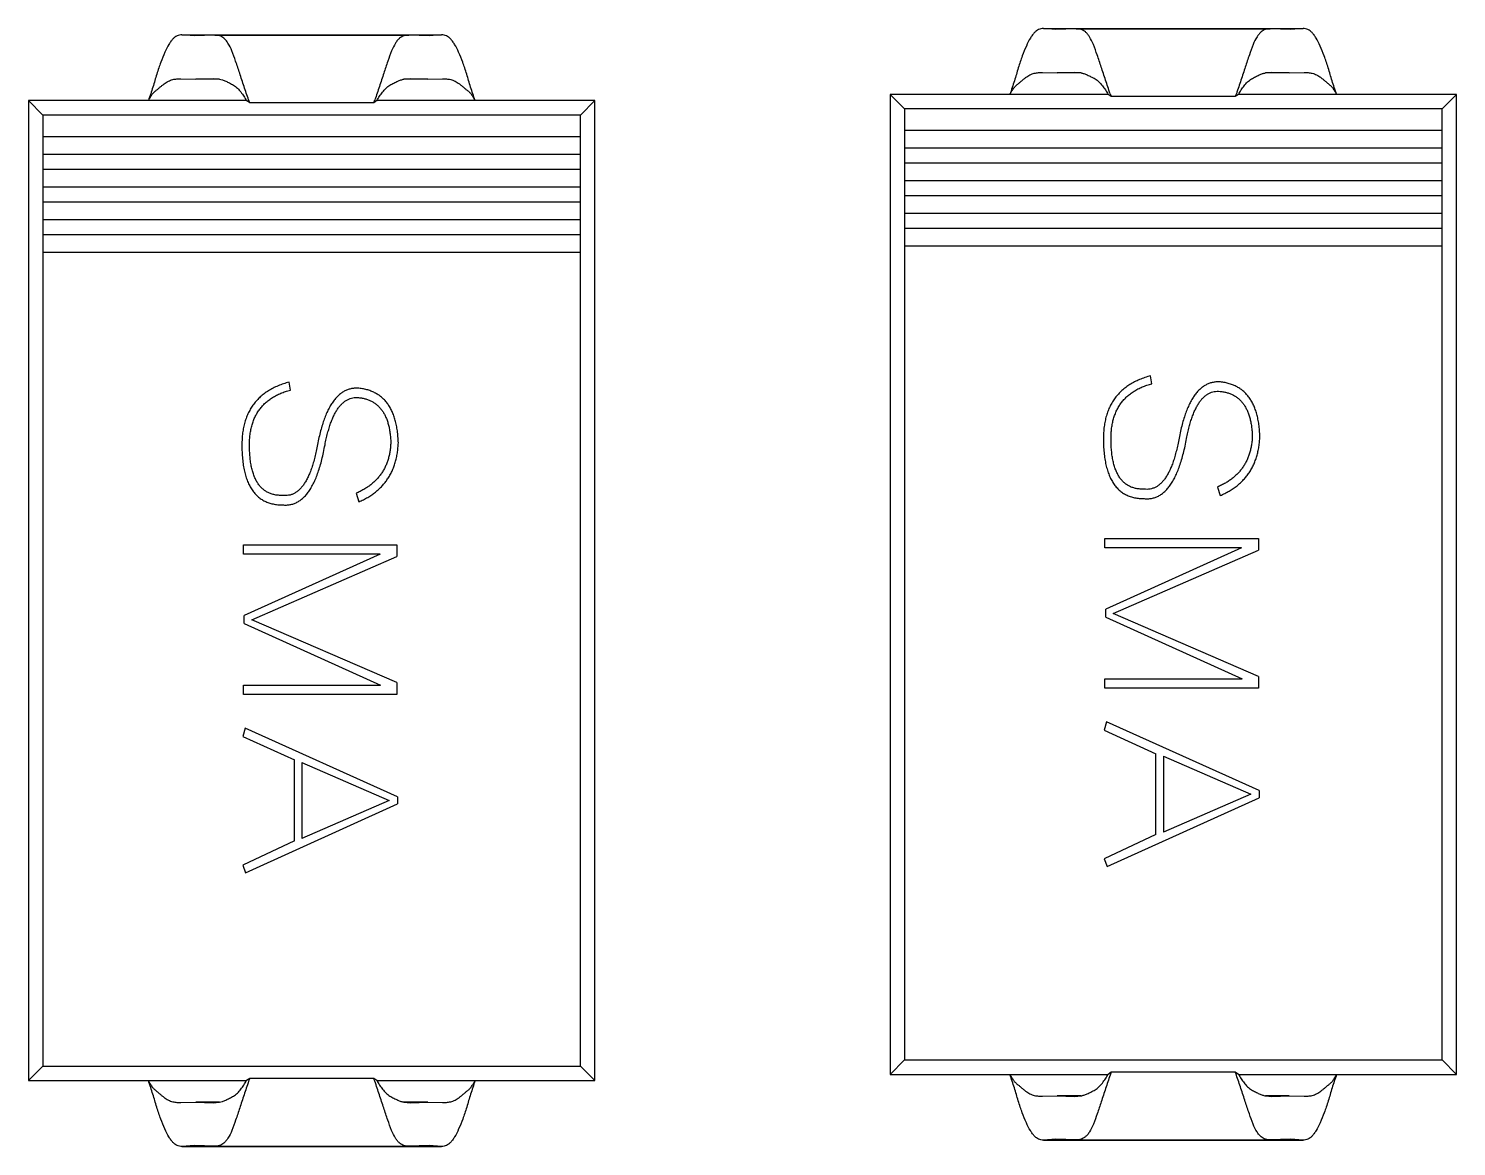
# Model space of a CAD drawing. Header units: inches. Extents: x -36 to 490, y -51 to 98.
# Drawn here: x 347.21 to 353.76, y 5.51 to 10.64 of the extents above; entities that cross this region are included whole.
import ezdxf

# ---------------------------------------------------------------- set-up
doc = ezdxf.new("R2010")
doc.units = ezdxf.units.IN
doc.header["$LTSCALE"] = 1.21
doc.header["$MEASUREMENT"] = 0
doc.layers.get('0').update_dxf_attribs({"linetype": 'CONTINUOUS'})

msp = doc.modelspace()

# ---------------------------------------------------------------- linework, layer by layer
at = {"color": 7, "linetype": 'Continuous'}
for p, q in [((351.8656, 10.6429), (353.0571, 10.6429)), ((351.9227, 10.6378), (351.8656, 10.6429)), ((352.016, 10.6417), (351.9227, 10.6378)), ((352.016, 10.6417), (352.9067, 10.6417)), ((353, 10.6378), (352.9067, 10.6417)), ((353.0571, 10.6429), (353, 10.6378)), ((347.9677, 10.609), (347.9106, 10.6141)), ((347.9106, 10.614), (349.1021, 10.614)), ((348.061, 10.6129), (347.9677, 10.609)), ((348.061, 10.6129), (348.9517, 10.6129)), ((349.045, 10.609), (348.9517, 10.6129)), ((349.1021, 10.6141), (349.045, 10.609)), ((351.8608, 10.4411), (351.9285, 10.4392)), ((351.9285, 10.4392), (352.0086, 10.442)), ((352.0382, 10.4392), (351.9285, 10.4392)), ((352.0086, 10.442), (352.038, 10.4395)), ((352.9942, 10.4392), (352.8844, 10.4392)), ((352.8845, 10.4394), (352.9142, 10.442)), ((352.9142, 10.442), (352.9942, 10.4392)), ((352.9942, 10.4392), (353.0619, 10.4411)), ((347.9058, 10.4123), (347.9735, 10.4104)), ((347.9735, 10.4104), (348.0535, 10.4132)), ((348.0831, 10.4104), (347.9735, 10.4104)), ((348.0535, 10.4132), (348.083, 10.4106)), ((349.0392, 10.4104), (348.9293, 10.4104)), ((348.9295, 10.4106), (348.9591, 10.4132)), ((348.9591, 10.4132), (349.0392, 10.4104)), ((349.0392, 10.4104), (349.1069, 10.4123)), ((347.2063, 10.3118), (347.2063, 5.8118)), ((347.2724, 10.2458), (347.2063, 10.3118)), ((348.2075, 10.3118), (347.2063, 10.3118)), ((348.2215, 10.3015), (348.2075, 10.3118)), ((348.7912, 10.3015), (348.2215, 10.3015)), ((348.8052, 10.3118), (348.7912, 10.3015)), ((349.8063, 10.3118), (348.8052, 10.3118)), ((349.7403, 10.2458), (349.8063, 10.3118)), ((349.8063, 5.8118), (349.8063, 10.3118)), ((351.1614, 10.3407), (351.1614, 5.8407)), ((351.2274, 10.2746), (351.1614, 10.3407)), ((352.1625, 10.3407), (351.1614, 10.3407)), ((352.1765, 10.3303), (352.1625, 10.3407)), ((352.7462, 10.3303), (352.1765, 10.3303)), ((352.7602, 10.3407), (352.7462, 10.3303)), ((353.7614, 10.3407), (352.7602, 10.3407)), ((353.6953, 10.2746), (353.7614, 10.3407)), ((353.7614, 5.8407), (353.7614, 10.3407)), ((347.2724, 10.2458), (347.2724, 5.8779)), ((349.7403, 10.2458), (347.2724, 10.2458)), ((349.7403, 5.8779), (349.7403, 10.2458)), ((351.2274, 10.2746), (351.2274, 5.9067)), ((353.6953, 10.2746), (351.2274, 10.2746)), ((353.6953, 5.9067), (353.6953, 10.2746)), ((353.6953, 10.1746), (351.2274, 10.1746)), ((349.7403, 10.1458), (347.2724, 10.1458)), ((347.2724, 10.0658), (349.7403, 10.0658)), ((351.2274, 10.0946), (353.6953, 10.0946)), ((349.7403, 9.9958), (347.2724, 9.9958)), ((353.6953, 10.0246), (351.2274, 10.0246)), ((347.2724, 9.9158), (349.7403, 9.9158)), ((351.2274, 9.9446), (353.6953, 9.9446)), ((349.7403, 9.8458), (347.2724, 9.8458)), ((353.6953, 9.8746), (351.2274, 9.8746)), ((351.2274, 9.7946), (353.6953, 9.7946)), ((347.2724, 9.7658), (349.7403, 9.7658)), ((353.6953, 9.7246), (351.2274, 9.7246)), ((349.7403, 9.6958), (347.2724, 9.6958)), ((351.2274, 9.6446), (353.6953, 9.6446)), ((347.2724, 9.6158), (349.7403, 9.6158)), ((352.3632, 9.012), (352.3574, 9.0483)), ((348.4082, 8.9831), (348.4023, 9.0195)), ((352.6649, 8.5377), (352.6773, 8.4985)), ((348.7098, 8.5088), (348.7223, 8.4697)), ((348.1928, 8.2294), (348.1928, 8.2727)), ((348.1928, 8.2727), (348.8969, 8.2727)), ((348.8969, 8.2727), (348.8969, 8.2191)), ((352.1478, 8.2583), (352.1478, 8.3016)), ((352.1478, 8.3016), (352.852, 8.3016)), ((352.852, 8.3016), (352.852, 8.248)), ((348.8199, 8.2294), (348.1928, 8.2294)), ((348.8199, 8.2294), (348.1964, 7.9476)), ((348.2312, 7.9275), (348.8969, 8.2191)), ((352.7749, 8.2583), (352.1478, 8.2583)), ((352.7749, 8.2583), (352.1514, 7.9764)), ((352.1862, 7.9564), (352.852, 8.248)), ((348.1964, 7.9109), (348.1964, 7.9476)), ((352.1514, 7.9398), (352.1514, 7.9764)), ((352.1514, 7.9398), (352.777, 7.657)), ((352.852, 7.6682), (352.1862, 7.9564)), ((348.1964, 7.9109), (348.822, 7.6282)), ((348.8969, 7.6394), (348.2312, 7.9275)), ((348.1928, 7.5849), (348.1928, 7.6282)), ((348.1928, 7.6282), (348.822, 7.6282)), ((348.8969, 7.6394), (348.8969, 7.5849)), ((352.1478, 7.6137), (352.1478, 7.657)), ((352.1478, 7.657), (352.777, 7.657)), ((352.852, 7.6137), (352.1478, 7.6137)), ((352.852, 7.6682), (352.852, 7.6137)), ((348.8969, 7.5849), (348.1928, 7.5849)), ((348.2003, 7.4298), (348.1893, 7.3927)), ((348.9006, 7.1153), (348.2003, 7.4298)), ((352.1553, 7.4587), (352.1443, 7.4215)), ((352.1443, 7.4215), (352.3816, 7.313)), ((352.8556, 7.1441), (352.1553, 7.4587)), ((348.1893, 7.3927), (348.4265, 7.2842)), ((348.4265, 6.9135), (348.4265, 7.2842)), ((352.3816, 6.9423), (352.3816, 7.313)), ((352.4164, 7.3021), (352.4164, 6.9523)), ((352.4164, 7.3021), (352.8172, 7.1277)), ((348.4614, 7.2732), (348.4614, 6.9235)), ((348.4614, 7.2732), (348.8622, 7.0988)), ((348.2026, 6.7667), (348.9006, 7.0822)), ((348.8622, 7.0988), (348.4614, 6.9235)), ((348.9006, 7.1153), (348.9006, 7.0822)), ((352.1576, 6.7956), (352.8556, 7.1111)), ((352.8172, 7.1277), (352.4164, 6.9523)), ((352.8556, 7.1441), (352.8556, 7.1111)), ((348.4265, 6.9135), (348.1893, 6.8015)), ((352.3816, 6.9423), (352.1443, 6.8303)), ((352.1443, 6.8303), (352.1576, 6.7956)), ((348.1893, 6.8015), (348.2026, 6.7667)), ((351.2274, 5.9067), (351.1614, 5.8407)), ((351.2274, 5.9067), (353.6953, 5.9067)), ((353.6953, 5.9067), (353.7614, 5.8407)), ((347.2724, 5.8779), (347.2063, 5.8118)), ((347.2724, 5.8779), (349.7403, 5.8779)), ((349.7403, 5.8779), (349.8063, 5.8118)), ((351.1614, 5.8407), (352.1625, 5.8407)), ((352.1765, 5.851), (352.1625, 5.8407)), ((352.7462, 5.851), (352.1765, 5.851)), ((352.7602, 5.8407), (352.7462, 5.851)), ((352.7602, 5.8407), (353.7614, 5.8407)), ((347.2063, 5.8118), (348.2075, 5.8118)), ((348.2215, 5.8221), (348.2075, 5.8118)), ((348.7912, 5.8221), (348.2215, 5.8221)), ((348.8052, 5.8118), (348.7912, 5.8221)), ((348.8052, 5.8118), (349.8063, 5.8118)), ((347.9058, 5.7114), (347.9735, 5.7133)), ((348.0831, 5.7133), (347.9735, 5.7133)), ((347.9735, 5.7133), (348.0535, 5.7104)), ((348.0535, 5.7104), (348.083, 5.713)), ((349.0392, 5.7133), (348.9293, 5.7133)), ((348.9295, 5.7131), (348.9591, 5.7104)), ((348.9591, 5.7104), (349.0392, 5.7133)), ((349.0392, 5.7133), (349.1069, 5.7114)), ((351.8608, 5.7402), (351.9285, 5.7421)), ((352.0382, 5.7421), (351.9285, 5.7421)), ((351.9285, 5.7421), (352.0086, 5.7393)), ((352.0086, 5.7393), (352.038, 5.7419)), ((352.9942, 5.7421), (352.8844, 5.7421)), ((352.8845, 5.7419), (352.9142, 5.7393)), ((352.9142, 5.7393), (352.9942, 5.7421)), ((352.9942, 5.7421), (353.0619, 5.7402)), ((347.9677, 5.5147), (347.9106, 5.5096)), ((347.9106, 5.5096), (349.1021, 5.5096)), ((348.061, 5.5108), (347.9677, 5.5147)), ((348.061, 5.5108), (348.9517, 5.5108)), ((349.045, 5.5147), (348.9517, 5.5108)), ((349.1021, 5.5096), (349.045, 5.5147)), ((351.9227, 5.5435), (351.8656, 5.5384)), ((351.8656, 5.5384), (353.0571, 5.5384)), ((352.016, 5.5396), (351.9227, 5.5435)), ((352.016, 5.5396), (352.9067, 5.5396)), ((353, 5.5435), (352.9067, 5.5396)), ((353.0571, 5.5384), (353, 5.5435))]:
    msp.add_line(p, q, dxfattribs=at)
for centre, radius, start, end in [((350.0939, 10.9802), 1.9916, 199.51535, 199.92571), ((346.9187, 10.9803), 1.9917, 340.07429, 340.48463), ((354.0489, 11.0091), 1.9916, 199.51535, 199.92571), ((350.8738, 11.0091), 1.9917, 340.07429, 340.48463), ((354.0489, 5.1723), 1.9916, 160.07429, 160.48465), ((350.8738, 5.1722), 1.9917, 19.51537, 19.92572), ((350.0939, 5.1434), 1.9916, 160.07429, 160.48465), ((346.9187, 5.1434), 1.9917, 19.51537, 19.92572)]:
    msp.add_arc(centre, radius, start, end, dxfattribs=at)
for points, knots in [([(351.8656, 10.6429), (351.8617, 10.6429), (351.8539, 10.6423), (351.8428, 10.6387), (351.8327, 10.6326), (351.8233, 10.6239), (351.8141, 10.6128), (351.801, 10.5926), (351.7852, 10.5604), (351.7705, 10.5238), (351.7586, 10.4903), (351.7466, 10.4522), (351.7324, 10.4016), (351.7185, 10.3612), (351.7114, 10.3407)], [0, 0, 0, 0, 0.033402, 0.065602, 0.09811, 0.133008, 0.173028, 0.220521, 0.33665, 0.476509, 0.554752, 0.638085, 0.815258, 1, 1, 1, 1]), ([(352.1717, 10.3438), (352.1644, 10.3644), (352.154, 10.3952), (352.1405, 10.4361), (352.1278, 10.4748), (352.1131, 10.5192), (352.0967, 10.566), (352.0819, 10.5984), (352.0684, 10.6174), (352.0561, 10.63), (352.0387, 10.6403), (352.0234, 10.6417), (352.016, 10.6417)], [0, 0, 0, 0, 0.185867, 0.277087, 0.366095, 0.531848, 0.674494, 0.788157, 0.833179, 0.871819, 0.937288, 1, 1, 1, 1]), ([(352.9067, 10.6417), (352.8994, 10.6417), (352.884, 10.6403), (352.8666, 10.63), (352.8544, 10.6174), (352.8408, 10.5984), (352.826, 10.566), (352.8096, 10.5192), (352.795, 10.4748), (352.7822, 10.4361), (352.7687, 10.3952), (352.7583, 10.3644), (352.751, 10.3438)], [0, 0, 0, 0, 0.062708, 0.128177, 0.166817, 0.21184, 0.325503, 0.46815, 0.633904, 0.722912, 0.814132, 1, 1, 1, 1]), ([(353.2114, 10.3407), (353.2042, 10.3612), (353.1903, 10.4016), (353.1762, 10.4522), (353.1641, 10.4903), (353.1522, 10.5238), (353.1375, 10.5604), (353.1217, 10.5926), (353.1086, 10.6128), (353.0994, 10.6239), (353.09, 10.6326), (353.0799, 10.6387), (353.0688, 10.6423), (353.061, 10.6429), (353.0571, 10.6429)], [0, 0, 0, 0, 0.184742, 0.361915, 0.445247, 0.52349, 0.663349, 0.779478, 0.826972, 0.866992, 0.901891, 0.934398, 0.966598, 1, 1, 1, 1]), ([(347.9106, 10.6141), (347.9067, 10.6141), (347.8989, 10.6134), (347.8878, 10.6098), (347.8777, 10.6037), (347.8683, 10.5951), (347.8591, 10.5839), (347.846, 10.5637), (347.8302, 10.5315), (347.8155, 10.4949), (347.8036, 10.4614), (347.7915, 10.4233), (347.7773, 10.3728), (347.7635, 10.3324), (347.7563, 10.3118)], [0, 0, 0, 0, 0.033402, 0.065602, 0.09811, 0.133008, 0.173028, 0.220521, 0.33665, 0.476509, 0.554752, 0.638085, 0.815258, 1, 1, 1, 1]), ([(348.2167, 10.3149), (348.2094, 10.3355), (348.1989, 10.3664), (348.1855, 10.4073), (348.1727, 10.4459), (348.1581, 10.4903), (348.1417, 10.5371), (348.1269, 10.5695), (348.1133, 10.5885), (348.1011, 10.6012), (348.0837, 10.6114), (348.0683, 10.6128), (348.061, 10.6129)], [0, 0, 0, 0, 0.185867, 0.277087, 0.366095, 0.531848, 0.674494, 0.788157, 0.833179, 0.871819, 0.937288, 1, 1, 1, 1]), ([(348.9517, 10.6129), (348.9443, 10.6128), (348.929, 10.6114), (348.9116, 10.6012), (348.8993, 10.5885), (348.8858, 10.5695), (348.871, 10.5371), (348.8546, 10.4903), (348.8399, 10.4459), (348.8272, 10.4073), (348.8137, 10.3664), (348.8033, 10.3355), (348.796, 10.3149)], [0, 0, 0, 0, 0.062708, 0.128177, 0.166817, 0.21184, 0.325503, 0.46815, 0.633904, 0.722912, 0.814132, 1, 1, 1, 1]), ([(349.2563, 10.3118), (349.2492, 10.3324), (349.2353, 10.3728), (349.2211, 10.4233), (349.2091, 10.4614), (349.1972, 10.4949), (349.1825, 10.5315), (349.1667, 10.5637), (349.1536, 10.5839), (349.1444, 10.5951), (349.135, 10.6037), (349.1249, 10.6098), (349.1138, 10.6134), (349.106, 10.6141), (349.1021, 10.6141)], [0, 0, 0, 0, 0.184742, 0.361915, 0.445247, 0.52349, 0.663349, 0.779478, 0.826972, 0.866992, 0.901891, 0.934398, 0.966598, 1, 1, 1, 1]), ([(351.7114, 10.3407), (351.7139, 10.3451), (351.7189, 10.354), (351.727, 10.367), (351.7348, 10.3769), (351.7421, 10.3837), (351.7477, 10.3881), (351.7533, 10.3924), (351.7604, 10.3983), (351.7686, 10.4056), (351.7785, 10.4138), (351.7884, 10.421), (351.7981, 10.4272), (351.8079, 10.4324), (351.818, 10.4363), (351.8281, 10.4388), (351.8376, 10.44), (351.8484, 10.4409), (351.856, 10.4411), (351.8608, 10.4411)], [0, 0, 0, 0, 0.08115, 0.16226, 0.242071, 0.280808, 0.318872, 0.356261, 0.392884, 0.463928, 0.531916, 0.596311, 0.656974, 0.714851, 0.772263, 0.828112, 0.879348, 0.923567, 1, 1, 1, 1]), ([(352.038, 10.4395), (352.0425, 10.4385), (352.0523, 10.4359), (352.0674, 10.4298), (352.0843, 10.4215), (352.0995, 10.4136), (352.1117, 10.4053), (352.1234, 10.3953), (352.1364, 10.3806), (352.1501, 10.3612), (352.1583, 10.3474), (352.1622, 10.3404)], [0, 0, 0, 0, 0.084745, 0.18365, 0.298141, 0.427768, 0.496514, 0.566433, 0.708455, 0.853206, 1, 1, 1, 1]), ([(352.7605, 10.3404), (352.7645, 10.3474), (352.7726, 10.3611), (352.7862, 10.3805), (352.7992, 10.3952), (352.8109, 10.4052), (352.823, 10.4135), (352.8382, 10.4214), (352.8551, 10.4297), (352.8702, 10.4358), (352.88, 10.4385), (352.8845, 10.4394)], [0, 0, 0, 0, 0.146675, 0.291319, 0.433235, 0.503117, 0.57182, 0.701471, 0.816064, 0.91511, 1, 1, 1, 1]), ([(353.0619, 10.4411), (353.0667, 10.4411), (353.0743, 10.4409), (353.0851, 10.44), (353.0946, 10.4388), (353.1047, 10.4364), (353.1148, 10.4324), (353.1246, 10.4272), (353.1344, 10.421), (353.1442, 10.4138), (353.1541, 10.4056), (353.1641, 10.3967), (353.1751, 10.388), (353.1865, 10.3789), (353.1958, 10.367), (353.2038, 10.354), (353.2088, 10.3451), (353.2114, 10.3407)], [0, 0, 0, 0, 0.07654, 0.120712, 0.171871, 0.227869, 0.285204, 0.343184, 0.403849, 0.468263, 0.536271, 0.607414, 0.681208, 0.758137, 0.837841, 0.918765, 1, 1, 1, 1]), ([(347.7563, 10.3118), (347.7589, 10.3163), (347.7639, 10.3252), (347.772, 10.3381), (347.7798, 10.3481), (347.7871, 10.3548), (347.7927, 10.3593), (347.7983, 10.3636), (347.8053, 10.3694), (347.8136, 10.3768), (347.8235, 10.385), (347.8334, 10.3921), (347.8431, 10.3983), (347.8529, 10.4036), (347.863, 10.4075), (347.8731, 10.4099), (347.8826, 10.4112), (347.8934, 10.4121), (347.901, 10.4123), (347.9058, 10.4123)], [0, 0, 0, 0, 0.08115, 0.16226, 0.242071, 0.280808, 0.318872, 0.356261, 0.392884, 0.463928, 0.531916, 0.596311, 0.656974, 0.714851, 0.772263, 0.828112, 0.879348, 0.923567, 1, 1, 1, 1]), ([(348.083, 10.4106), (348.0875, 10.4097), (348.0972, 10.407), (348.1124, 10.4009), (348.1293, 10.3927), (348.1445, 10.3848), (348.1567, 10.3765), (348.1684, 10.3664), (348.1814, 10.3517), (348.1951, 10.3323), (348.2032, 10.3186), (348.2072, 10.3116)], [0, 0, 0, 0, 0.084745, 0.18365, 0.298141, 0.427768, 0.496514, 0.566433, 0.708455, 0.853206, 1, 1, 1, 1]), ([(348.8055, 10.3116), (348.8094, 10.3185), (348.8176, 10.3323), (348.8312, 10.3517), (348.8442, 10.3663), (348.8558, 10.3763), (348.868, 10.3846), (348.8832, 10.3926), (348.9, 10.4008), (348.9152, 10.407), (348.9249, 10.4096), (348.9295, 10.4106)], [0, 0, 0, 0, 0.146675, 0.291319, 0.433235, 0.503117, 0.57182, 0.701471, 0.816064, 0.91511, 1, 1, 1, 1]), ([(349.1069, 10.4123), (349.1117, 10.4123), (349.1193, 10.4121), (349.1301, 10.4112), (349.1396, 10.4099), (349.1497, 10.4075), (349.1598, 10.4035), (349.1696, 10.3983), (349.1793, 10.3921), (349.1892, 10.385), (349.1991, 10.3768), (349.2091, 10.3678), (349.2201, 10.3592), (349.2315, 10.35), (349.2408, 10.3381), (349.2487, 10.3252), (349.2538, 10.3163), (349.2563, 10.3118)], [0, 0, 0, 0, 0.07654, 0.120712, 0.171871, 0.227869, 0.285204, 0.343184, 0.403849, 0.468263, 0.536271, 0.607414, 0.681208, 0.758137, 0.837841, 0.918765, 1, 1, 1, 1]), ([(352.3574, 9.0483), (352.3486, 9.0458), (352.3314, 9.0408), (352.3068, 9.0314), (352.2839, 9.0207), (352.2626, 9.0088), (352.2431, 8.9954), (352.2252, 8.9807), (352.2091, 8.9645), (352.1946, 8.9471), (352.1818, 8.9283), (352.1708, 8.9082), (352.1614, 8.8868), (352.1538, 8.864), (352.148, 8.8399), (352.1437, 8.8145), (352.1411, 8.7877), (352.1409, 8.7694), (352.1407, 8.7601)], [0, 0, 0, 0, 0.069687, 0.136615, 0.200798, 0.262449, 0.322611, 0.381288, 0.438983, 0.496441, 0.553961, 0.611781, 0.671154, 0.732111, 0.795108, 0.860277, 0.928577, 1, 1, 1, 1]), ([(348.4023, 9.0195), (348.3936, 9.0169), (348.3764, 9.0119), (348.3518, 9.0025), (348.3289, 8.9918), (348.3076, 8.9799), (348.288, 8.9665), (348.2702, 8.9518), (348.254, 8.9357), (348.2395, 8.9183), (348.2268, 8.8995), (348.2158, 8.8794), (348.2064, 8.858), (348.1988, 8.8352), (348.193, 8.811), (348.1887, 8.7856), (348.1861, 8.7589), (348.1859, 8.7406), (348.1857, 8.7312)], [0, 0, 0, 0, 0.069687, 0.136615, 0.200798, 0.262449, 0.322611, 0.381288, 0.438983, 0.496441, 0.553961, 0.611781, 0.671154, 0.732111, 0.795108, 0.860277, 0.928577, 1, 1, 1, 1]), ([(348.2206, 8.7312), (348.2207, 8.7394), (348.2209, 8.7555), (348.2233, 8.7789), (348.2268, 8.8012), (348.2321, 8.8223), (348.2385, 8.8423), (348.2466, 8.8611), (348.2562, 8.8786), (348.2672, 8.8951), (348.2798, 8.9103), (348.2936, 8.9244), (348.3093, 8.937), (348.3262, 8.9487), (348.3445, 8.9593), (348.3644, 8.9685), (348.3857, 8.9766), (348.4006, 8.9809), (348.4082, 8.9831)], [0, 0, 0, 0, 0.071824, 0.140431, 0.206056, 0.269558, 0.330762, 0.389837, 0.448508, 0.505867, 0.562972, 0.620639, 0.679145, 0.738892, 0.800601, 0.864319, 0.930632, 1, 1, 1, 1]), ([(348.7228, 8.9911), (348.7171, 8.9914), (348.706, 8.9919), (348.6895, 8.9897), (348.6737, 8.9857), (348.6586, 8.9792), (348.6442, 8.9708), (348.6306, 8.9599), (348.6175, 8.947), (348.6054, 8.9317), (348.5939, 8.9144), (348.5831, 8.8949), (348.5728, 8.8733), (348.5636, 8.8494), (348.5547, 8.8234), (348.5466, 8.7952), (348.5391, 8.7649), (348.5349, 8.7438), (348.5328, 8.733)], [0, 0, 0, 0, 0.048367, 0.095175, 0.141634, 0.187535, 0.234819, 0.284182, 0.336151, 0.391399, 0.450438, 0.513685, 0.581988, 0.654823, 0.732856, 0.816495, 0.905527, 1, 1, 1, 1]), ([(348.9039, 8.7412), (348.9035, 8.7506), (348.9026, 8.7688), (348.8998, 8.7953), (348.8957, 8.8201), (348.8902, 8.8433), (348.8834, 8.8648), (348.8755, 8.8847), (348.8661, 8.9029), (348.8554, 8.9194), (348.8433, 8.9343), (348.83, 8.9475), (348.8153, 8.9591), (348.7993, 8.9689), (348.7821, 8.9771), (348.7636, 8.9836), (348.7437, 8.9885), (348.7299, 8.9903), (348.7228, 8.9911)], [0, 0, 0, 0, 0.082067, 0.159751, 0.232936, 0.302303, 0.368195, 0.430503, 0.489833, 0.54708, 0.602834, 0.657184, 0.711354, 0.765822, 0.821144, 0.878279, 0.937705, 1, 1, 1, 1]), ([(352.1756, 8.7601), (352.1757, 8.7683), (352.1759, 8.7843), (352.1783, 8.8077), (352.1818, 8.8301), (352.1871, 8.8512), (352.1935, 8.8711), (352.2016, 8.8899), (352.2112, 8.9075), (352.2222, 8.924), (352.2348, 8.9391), (352.2487, 8.9533), (352.2643, 8.9659), (352.2812, 8.9776), (352.2995, 8.9882), (352.3194, 8.9974), (352.3408, 9.0054), (352.3556, 9.0098), (352.3632, 9.012)], [0, 0, 0, 0, 0.071824, 0.140431, 0.206056, 0.269558, 0.330762, 0.389837, 0.448508, 0.505867, 0.562972, 0.620639, 0.679145, 0.738892, 0.800601, 0.864319, 0.930632, 1, 1, 1, 1]), ([(352.6778, 9.02), (352.6722, 9.0203), (352.661, 9.0208), (352.6445, 9.0186), (352.6287, 9.0145), (352.6137, 9.0081), (352.5992, 8.9996), (352.5856, 8.9888), (352.5725, 8.9759), (352.5604, 8.9606), (352.5489, 8.9433), (352.5381, 8.9238), (352.5278, 8.9022), (352.5186, 8.8782), (352.5097, 8.8523), (352.5016, 8.824), (352.4941, 8.7937), (352.4899, 8.7726), (352.4878, 8.7618)], [0, 0, 0, 0, 0.048367, 0.095175, 0.141634, 0.187535, 0.234819, 0.284182, 0.336151, 0.391399, 0.450438, 0.513685, 0.581988, 0.654823, 0.732856, 0.816495, 0.905527, 1, 1, 1, 1]), ([(352.8589, 8.7701), (352.8585, 8.7795), (352.8576, 8.7977), (352.8548, 8.8241), (352.8507, 8.849), (352.8453, 8.8722), (352.8385, 8.8937), (352.8305, 8.9136), (352.8211, 8.9318), (352.8104, 8.9483), (352.7983, 8.9632), (352.785, 8.9764), (352.7704, 8.988), (352.7543, 8.9977), (352.7371, 9.006), (352.7186, 9.0125), (352.6987, 9.0174), (352.6849, 9.0191), (352.6778, 9.02)], [0, 0, 0, 0, 0.082067, 0.159751, 0.232936, 0.302303, 0.368195, 0.430503, 0.489833, 0.54708, 0.602834, 0.657184, 0.711354, 0.765822, 0.821144, 0.878279, 0.937705, 1, 1, 1, 1]), ([(348.5674, 8.7317), (348.5692, 8.7409), (348.5726, 8.7586), (348.5791, 8.7842), (348.5856, 8.8079), (348.5928, 8.8299), (348.6007, 8.8499), (348.6089, 8.8681), (348.6177, 8.8845), (348.6271, 8.899), (348.6368, 8.9117), (348.6473, 8.9225), (348.6583, 8.9315), (348.6698, 8.9387), (348.6819, 8.944), (348.6945, 8.9474), (348.7077, 8.9489), (348.7166, 8.9484), (348.7211, 8.9481)], [0, 0, 0, 0, 0.096367, 0.186949, 0.272094, 0.35117, 0.425399, 0.49423, 0.558107, 0.617376, 0.672186, 0.72364, 0.772405, 0.818534, 0.863705, 0.908053, 0.953467, 1, 1, 1, 1]), ([(348.7211, 8.9481), (348.7268, 8.9474), (348.7381, 8.9461), (348.7543, 8.9423), (348.7694, 8.9371), (348.7835, 8.9304), (348.7966, 8.9223), (348.8086, 8.9129), (348.8195, 8.902), (348.8292, 8.8896), (348.8381, 8.8759), (348.8457, 8.8608), (348.8524, 8.8443), (348.8578, 8.8263), (348.8624, 8.8071), (348.8658, 8.7864), (348.8682, 8.7643), (348.8689, 8.7491), (348.8693, 8.7412)], [0, 0, 0, 0, 0.061582, 0.119842, 0.176361, 0.231346, 0.285272, 0.338807, 0.392967, 0.448494, 0.505935, 0.565352, 0.628127, 0.694382, 0.764337, 0.838178, 0.916653, 1, 1, 1, 1]), ([(352.5224, 8.7606), (352.5242, 8.7698), (352.5277, 8.7875), (352.5341, 8.813), (352.5406, 8.8368), (352.5478, 8.8587), (352.5557, 8.8787), (352.564, 8.897), (352.5728, 8.9134), (352.5821, 8.9278), (352.5918, 8.9406), (352.6024, 8.9513), (352.6133, 8.9603), (352.6248, 8.9676), (352.6369, 8.9728), (352.6495, 8.9762), (352.6627, 8.9778), (352.6716, 8.9772), (352.6761, 8.977)], [0, 0, 0, 0, 0.096367, 0.186949, 0.272094, 0.35117, 0.425399, 0.49423, 0.558107, 0.617376, 0.672186, 0.72364, 0.772405, 0.818534, 0.863705, 0.908053, 0.953467, 1, 1, 1, 1]), ([(352.6761, 8.977), (352.6819, 8.9763), (352.6931, 8.9749), (352.7093, 8.9711), (352.7245, 8.9659), (352.7385, 8.9592), (352.7516, 8.9512), (352.7636, 8.9417), (352.7745, 8.9308), (352.7842, 8.9184), (352.7931, 8.9048), (352.8007, 8.8896), (352.8075, 8.8732), (352.8128, 8.8552), (352.8174, 8.8359), (352.8208, 8.8153), (352.8232, 8.7932), (352.8239, 8.7779), (352.8243, 8.7701)], [0, 0, 0, 0, 0.061582, 0.119842, 0.176361, 0.231346, 0.285272, 0.338807, 0.392967, 0.448494, 0.505935, 0.565352, 0.628127, 0.694382, 0.764337, 0.838178, 0.916653, 1, 1, 1, 1]), ([(348.1857, 8.7312), (348.1858, 8.7201), (348.186, 8.6985), (348.1884, 8.6672), (348.1919, 8.6381), (348.1968, 8.6111), (348.2036, 8.5863), (348.2115, 8.5635), (348.221, 8.543), (348.232, 8.5245), (348.2445, 8.5082), (348.2583, 8.494), (348.2738, 8.482), (348.2908, 8.4723), (348.3093, 8.4649), (348.3291, 8.4593), (348.3504, 8.4561), (348.3651, 8.4557), (348.3727, 8.4555)], [0, 0, 0, 0, 0.088387, 0.171319, 0.248615, 0.32127, 0.38901, 0.452401, 0.512023, 0.568461, 0.622405, 0.674397, 0.725798, 0.777095, 0.829411, 0.883356, 0.940195, 1, 1, 1, 1]), ([(348.3723, 8.4989), (348.3662, 8.499), (348.3543, 8.4991), (348.3369, 8.5013), (348.3208, 8.5057), (348.3057, 8.5116), (348.292, 8.5198), (348.2795, 8.5298), (348.2681, 8.5415), (348.2581, 8.5553), (348.2491, 8.5708), (348.2415, 8.5883), (348.235, 8.6075), (348.2297, 8.6287), (348.2256, 8.6517), (348.2228, 8.6765), (348.2208, 8.7033), (348.2207, 8.7217), (348.2206, 8.7312)], [0, 0, 0, 0, 0.058061, 0.113181, 0.165793, 0.216532, 0.266663, 0.317011, 0.368241, 0.421874, 0.478623, 0.538367, 0.602804, 0.671438, 0.745475, 0.824819, 0.909328, 1, 1, 1, 1]), ([(348.5328, 8.733), (348.5309, 8.723), (348.5272, 8.7035), (348.5208, 8.6756), (348.5138, 8.6496), (348.5065, 8.6257), (348.4982, 8.6039), (348.4898, 8.5841), (348.4806, 8.5663), (348.4708, 8.5506), (348.4606, 8.5368), (348.4495, 8.5254), (348.4382, 8.5155), (348.426, 8.5081), (348.4134, 8.5025), (348.4001, 8.4992), (348.3863, 8.4977), (348.377, 8.4985), (348.3723, 8.4989)], [0, 0, 0, 0, 0.098011, 0.1905, 0.276318, 0.356845, 0.431568, 0.500798, 0.564748, 0.623957, 0.678828, 0.729846, 0.777674, 0.822959, 0.86699, 0.910413, 0.954416, 1, 1, 1, 1]), ([(348.3727, 8.4555), (348.3785, 8.4552), (348.3899, 8.4545), (348.4069, 8.4563), (348.4231, 8.4605), (348.4386, 8.4671), (348.4533, 8.4762), (348.4674, 8.4877), (348.4807, 8.5014), (348.493, 8.5178), (348.505, 8.5363), (348.516, 8.5572), (348.5265, 8.5804), (348.536, 8.6062), (348.5451, 8.6341), (348.5533, 8.6645), (348.5608, 8.6973), (348.5651, 8.72), (348.5674, 8.7317)], [0, 0, 0, 0, 0.047251, 0.09256, 0.137243, 0.18231, 0.228438, 0.277142, 0.328389, 0.383409, 0.442611, 0.506319, 0.574736, 0.648664, 0.727902, 0.812739, 0.903346, 1, 1, 1, 1]), ([(348.8693, 8.7412), (348.8689, 8.7344), (348.8681, 8.721), (348.8654, 8.7013), (348.862, 8.6823), (348.8569, 8.6642), (348.8512, 8.6468), (348.8438, 8.6303), (348.8358, 8.6144), (348.8261, 8.5996), (348.8156, 8.5854), (348.8039, 8.572), (348.791, 8.5594), (348.7771, 8.5476), (348.7619, 8.5366), (348.7456, 8.5265), (348.7282, 8.5171), (348.716, 8.5116), (348.7098, 8.5088)], [0, 0, 0, 0, 0.068456, 0.134604, 0.19911, 0.261579, 0.322828, 0.382776, 0.442057, 0.50086, 0.559858, 0.61901, 0.678971, 0.739769, 0.802076, 0.866222, 0.932114, 1, 1, 1, 1]), ([(348.7223, 8.4697), (348.7294, 8.4728), (348.7433, 8.479), (348.7631, 8.49), (348.7818, 8.5015), (348.799, 8.5143), (348.815, 8.5279), (348.8296, 8.5425), (348.8429, 8.5581), (348.855, 8.5746), (348.8656, 8.5922), (348.8752, 8.6106), (348.8832, 8.6301), (348.89, 8.6504), (348.8955, 8.6718), (348.8998, 8.6941), (348.9026, 8.7173), (348.9034, 8.7332), (348.9039, 8.7412)], [0, 0, 0, 0, 0.066978, 0.131904, 0.195008, 0.256659, 0.316973, 0.376293, 0.43498, 0.493631, 0.5527, 0.612422, 0.67281, 0.734508, 0.797696, 0.863131, 0.930194, 1, 1, 1, 1]), ([(352.1407, 8.7601), (352.1408, 8.7489), (352.141, 8.7273), (352.1434, 8.6961), (352.1469, 8.6669), (352.1519, 8.6399), (352.1586, 8.6151), (352.1665, 8.5924), (352.176, 8.5718), (352.187, 8.5534), (352.1995, 8.5371), (352.2133, 8.5228), (352.2288, 8.5109), (352.2458, 8.5012), (352.2643, 8.4937), (352.2841, 8.4881), (352.3055, 8.485), (352.3202, 8.4846), (352.3277, 8.4844)], [0, 0, 0, 0, 0.088387, 0.171319, 0.248615, 0.32127, 0.38901, 0.452401, 0.512023, 0.568461, 0.622405, 0.674397, 0.725798, 0.777095, 0.829411, 0.883356, 0.940195, 1, 1, 1, 1]), ([(352.3273, 8.5278), (352.3212, 8.5279), (352.3093, 8.528), (352.2919, 8.5302), (352.2758, 8.5345), (352.2608, 8.5405), (352.247, 8.5486), (352.2345, 8.5586), (352.2231, 8.5704), (352.2131, 8.5842), (352.2042, 8.5997), (352.1966, 8.6172), (352.1901, 8.6364), (352.1847, 8.6575), (352.1806, 8.6805), (352.1778, 8.7054), (352.1758, 8.7321), (352.1757, 8.7505), (352.1756, 8.7601)], [0, 0, 0, 0, 0.058061, 0.113181, 0.165793, 0.216532, 0.266663, 0.317011, 0.368241, 0.421874, 0.478623, 0.538367, 0.602804, 0.671438, 0.745475, 0.824819, 0.909328, 1, 1, 1, 1]), ([(352.4878, 8.7618), (352.4859, 8.7518), (352.4822, 8.7324), (352.4758, 8.7044), (352.4688, 8.6785), (352.4615, 8.6546), (352.4533, 8.6328), (352.4449, 8.6129), (352.4356, 8.5952), (352.4258, 8.5795), (352.4156, 8.5657), (352.4045, 8.5542), (352.3933, 8.5443), (352.381, 8.537), (352.3684, 8.5313), (352.3551, 8.528), (352.3413, 8.5265), (352.332, 8.5274), (352.3273, 8.5278)], [0, 0, 0, 0, 0.098011, 0.1905, 0.276318, 0.356845, 0.431568, 0.500798, 0.564748, 0.623957, 0.678828, 0.729846, 0.777674, 0.822959, 0.86699, 0.910413, 0.954416, 1, 1, 1, 1]), ([(352.3277, 8.4844), (352.3335, 8.484), (352.345, 8.4834), (352.3619, 8.4852), (352.3781, 8.4893), (352.3936, 8.4959), (352.4084, 8.5051), (352.4224, 8.5165), (352.4358, 8.5303), (352.4481, 8.5467), (352.4601, 8.5651), (352.471, 8.5861), (352.4815, 8.6093), (352.491, 8.635), (352.5001, 8.663), (352.5084, 8.6934), (352.5158, 8.7261), (352.5202, 8.7489), (352.5224, 8.7606)], [0, 0, 0, 0, 0.047251, 0.09256, 0.137243, 0.18231, 0.228438, 0.277142, 0.328389, 0.383409, 0.442611, 0.506319, 0.574736, 0.648664, 0.727902, 0.812739, 0.903346, 1, 1, 1, 1]), ([(352.8243, 8.7701), (352.8239, 8.7633), (352.8231, 8.7499), (352.8205, 8.7301), (352.817, 8.7111), (352.8119, 8.6931), (352.8062, 8.6756), (352.7988, 8.6592), (352.7908, 8.6433), (352.7811, 8.6284), (352.7706, 8.6142), (352.7589, 8.6008), (352.7461, 8.5883), (352.7321, 8.5764), (352.717, 8.5655), (352.7006, 8.5554), (352.6832, 8.5459), (352.6711, 8.5405), (352.6649, 8.5377)], [0, 0, 0, 0, 0.068456, 0.134604, 0.19911, 0.261579, 0.322828, 0.382776, 0.442057, 0.50086, 0.559858, 0.61901, 0.678971, 0.739769, 0.802076, 0.866222, 0.932114, 1, 1, 1, 1]), ([(352.6773, 8.4985), (352.6844, 8.5017), (352.6984, 8.5079), (352.7181, 8.5189), (352.7368, 8.5304), (352.754, 8.5431), (352.77, 8.5568), (352.7846, 8.5714), (352.7979, 8.587), (352.81, 8.6034), (352.8206, 8.621), (352.8302, 8.6395), (352.8382, 8.659), (352.8451, 8.6793), (352.8505, 8.7007), (352.8548, 8.7229), (352.8576, 8.7462), (352.8585, 8.762), (352.8589, 8.7701)], [0, 0, 0, 0, 0.066978, 0.131904, 0.195008, 0.256659, 0.316973, 0.376293, 0.43498, 0.493631, 0.5527, 0.612422, 0.67281, 0.734508, 0.797696, 0.863131, 0.930194, 1, 1, 1, 1]), ([(351.8656, 5.5384), (351.8617, 5.5384), (351.8539, 5.5391), (351.8428, 5.5426), (351.8327, 5.5488), (351.8233, 5.5574), (351.8141, 5.5686), (351.801, 5.5888), (351.7852, 5.621), (351.7705, 5.6575), (351.7586, 5.6911), (351.7466, 5.7291), (351.7324, 5.7797), (351.7185, 5.8201), (351.7114, 5.8407)], [0, 0, 0, 0, 0.033402, 0.065602, 0.09811, 0.133008, 0.173028, 0.220521, 0.33665, 0.476509, 0.554752, 0.638085, 0.815258, 1, 1, 1, 1]), ([(351.7114, 5.8407), (351.7139, 5.8362), (351.7189, 5.8273), (351.727, 5.8144), (351.7348, 5.8044), (351.7421, 5.7977), (351.7477, 5.7932), (351.7533, 5.7889), (351.7604, 5.7831), (351.7686, 5.7757), (351.7785, 5.7675), (351.7884, 5.7604), (351.7981, 5.7542), (351.8079, 5.7489), (351.818, 5.745), (351.8281, 5.7425), (351.8376, 5.7413), (351.8484, 5.7404), (351.856, 5.7402), (351.8608, 5.7402)], [0, 0, 0, 0, 0.08115, 0.16226, 0.242071, 0.280808, 0.318872, 0.356261, 0.392884, 0.463928, 0.531916, 0.596311, 0.656974, 0.714851, 0.772263, 0.828112, 0.879348, 0.923567, 1, 1, 1, 1]), ([(352.1717, 5.8376), (352.1644, 5.817), (352.154, 5.7861), (352.1405, 5.7452), (352.1278, 5.7066), (352.1131, 5.6622), (352.0967, 5.6154), (352.0819, 5.5829), (352.0684, 5.564), (352.0561, 5.5513), (352.0387, 5.5411), (352.0234, 5.5397), (352.016, 5.5396)], [0, 0, 0, 0, 0.185867, 0.277087, 0.366094, 0.531847, 0.674494, 0.788157, 0.833179, 0.871819, 0.937288, 1, 1, 1, 1]), ([(352.038, 5.7419), (352.0425, 5.7428), (352.0523, 5.7455), (352.0674, 5.7516), (352.0843, 5.7598), (352.0995, 5.7677), (352.1117, 5.776), (352.1234, 5.786), (352.1364, 5.8007), (352.1501, 5.8202), (352.1583, 5.8339), (352.1622, 5.8409)], [0, 0, 0, 0, 0.084745, 0.18365, 0.298141, 0.427768, 0.496514, 0.566433, 0.708455, 0.853206, 1, 1, 1, 1]), ([(352.9067, 5.5396), (352.8994, 5.5397), (352.884, 5.5411), (352.8666, 5.5513), (352.8544, 5.564), (352.8408, 5.5829), (352.826, 5.6154), (352.8096, 5.6622), (352.795, 5.7066), (352.7822, 5.7452), (352.7687, 5.7861), (352.7583, 5.817), (352.751, 5.8376)], [0, 0, 0, 0, 0.062708, 0.128177, 0.166817, 0.211839, 0.325503, 0.46815, 0.633903, 0.722912, 0.814132, 1, 1, 1, 1]), ([(352.7605, 5.8409), (352.7645, 5.8339), (352.7726, 5.8202), (352.7862, 5.8008), (352.7992, 5.7862), (352.8109, 5.7761), (352.823, 5.7678), (352.8382, 5.7599), (352.8551, 5.7517), (352.8702, 5.7455), (352.88, 5.7429), (352.8845, 5.7419)], [0, 0, 0, 0, 0.146675, 0.291319, 0.433235, 0.503117, 0.57182, 0.701471, 0.816064, 0.91511, 1, 1, 1, 1]), ([(353.2114, 5.8407), (353.2042, 5.8201), (353.1903, 5.7797), (353.1762, 5.7291), (353.1641, 5.6911), (353.1522, 5.6575), (353.1375, 5.621), (353.1217, 5.5888), (353.1086, 5.5686), (353.0994, 5.5574), (353.09, 5.5488), (353.0799, 5.5426), (353.0688, 5.5391), (353.061, 5.5384), (353.0571, 5.5384)], [0, 0, 0, 0, 0.184742, 0.361915, 0.445247, 0.52349, 0.663349, 0.779478, 0.826972, 0.866992, 0.901891, 0.934398, 0.966598, 1, 1, 1, 1]), ([(353.0619, 5.7402), (353.0667, 5.7402), (353.0743, 5.7404), (353.0851, 5.7413), (353.0946, 5.7426), (353.1047, 5.745), (353.1148, 5.7489), (353.1246, 5.7542), (353.1344, 5.7604), (353.1442, 5.7675), (353.1541, 5.7757), (353.1641, 5.7847), (353.1751, 5.7933), (353.1865, 5.8025), (353.1958, 5.8143), (353.2038, 5.8273), (353.2088, 5.8362), (353.2114, 5.8407)], [0, 0, 0, 0, 0.07654, 0.120712, 0.171871, 0.227869, 0.285204, 0.343184, 0.403849, 0.468263, 0.536271, 0.607414, 0.681208, 0.758137, 0.837841, 0.918765, 1, 1, 1, 1]), ([(347.9106, 5.5096), (347.9067, 5.5096), (347.8989, 5.5102), (347.8878, 5.5138), (347.8777, 5.5199), (347.8683, 5.5285), (347.8591, 5.5397), (347.846, 5.5599), (347.8302, 5.5921), (347.8155, 5.6287), (347.8036, 5.6622), (347.7915, 5.7003), (347.7773, 5.7509), (347.7635, 5.7912), (347.7563, 5.8118)], [0, 0, 0, 0, 0.033402, 0.065602, 0.09811, 0.133008, 0.173028, 0.220521, 0.33665, 0.476509, 0.554752, 0.638085, 0.815258, 1, 1, 1, 1]), ([(347.7563, 5.8118), (347.7589, 5.8074), (347.7639, 5.7984), (347.772, 5.7855), (347.7798, 5.7755), (347.7871, 5.7688), (347.7927, 5.7644), (347.7983, 5.7601), (347.8053, 5.7542), (347.8136, 5.7468), (347.8235, 5.7387), (347.8334, 5.7315), (347.8431, 5.7253), (347.8529, 5.7201), (347.863, 5.7162), (347.8731, 5.7137), (347.8826, 5.7124), (347.8934, 5.7115), (347.901, 5.7114), (347.9058, 5.7114)], [0, 0, 0, 0, 0.08115, 0.16226, 0.242071, 0.280808, 0.318872, 0.356261, 0.392884, 0.463928, 0.531916, 0.596311, 0.656974, 0.714851, 0.772263, 0.828112, 0.879348, 0.923567, 1, 1, 1, 1]), ([(348.2167, 5.8087), (348.2094, 5.7881), (348.1989, 5.7572), (348.1855, 5.7164), (348.1727, 5.6777), (348.1581, 5.6333), (348.1417, 5.5865), (348.1269, 5.5541), (348.1133, 5.5351), (348.1011, 5.5225), (348.0837, 5.5122), (348.0683, 5.5108), (348.061, 5.5108)], [0, 0, 0, 0, 0.185867, 0.277087, 0.366094, 0.531847, 0.674494, 0.788157, 0.833179, 0.871819, 0.937288, 1, 1, 1, 1]), ([(348.083, 5.713), (348.0875, 5.7139), (348.0972, 5.7166), (348.1124, 5.7227), (348.1293, 5.731), (348.1445, 5.7389), (348.1567, 5.7472), (348.1684, 5.7572), (348.1814, 5.7719), (348.1951, 5.7913), (348.2032, 5.8051), (348.2072, 5.8121)], [0, 0, 0, 0, 0.084745, 0.18365, 0.298141, 0.427768, 0.496514, 0.566433, 0.708455, 0.853206, 1, 1, 1, 1]), ([(348.9517, 5.5108), (348.9443, 5.5108), (348.929, 5.5122), (348.9116, 5.5225), (348.8993, 5.5351), (348.8858, 5.5541), (348.871, 5.5865), (348.8546, 5.6333), (348.8399, 5.6777), (348.8272, 5.7164), (348.8137, 5.7572), (348.8033, 5.7881), (348.796, 5.8087)], [0, 0, 0, 0, 0.062708, 0.128177, 0.166817, 0.211839, 0.325503, 0.46815, 0.633903, 0.722912, 0.814132, 1, 1, 1, 1]), ([(348.8055, 5.8121), (348.8094, 5.8051), (348.8176, 5.7914), (348.8312, 5.772), (348.8442, 5.7573), (348.8558, 5.7473), (348.868, 5.739), (348.8832, 5.7311), (348.9, 5.7228), (348.9152, 5.7167), (348.9249, 5.714), (348.9295, 5.7131)], [0, 0, 0, 0, 0.146675, 0.291319, 0.433235, 0.503117, 0.57182, 0.701471, 0.816064, 0.91511, 1, 1, 1, 1]), ([(349.2563, 5.8118), (349.2492, 5.7912), (349.2353, 5.7509), (349.2211, 5.7003), (349.2091, 5.6622), (349.1972, 5.6287), (349.1825, 5.5921), (349.1667, 5.5599), (349.1536, 5.5397), (349.1444, 5.5285), (349.135, 5.5199), (349.1249, 5.5138), (349.1138, 5.5102), (349.106, 5.5096), (349.1021, 5.5096)], [0, 0, 0, 0, 0.184742, 0.361915, 0.445247, 0.52349, 0.663349, 0.779478, 0.826972, 0.866992, 0.901891, 0.934398, 0.966598, 1, 1, 1, 1]), ([(349.1069, 5.7114), (349.1117, 5.7114), (349.1193, 5.7116), (349.1301, 5.7124), (349.1396, 5.7137), (349.1497, 5.7161), (349.1598, 5.7201), (349.1696, 5.7253), (349.1793, 5.7315), (349.1892, 5.7387), (349.1991, 5.7469), (349.2091, 5.7558), (349.2201, 5.7645), (349.2315, 5.7736), (349.2408, 5.7855), (349.2487, 5.7985), (349.2538, 5.8074), (349.2563, 5.8118)], [0, 0, 0, 0, 0.07654, 0.120712, 0.171871, 0.227869, 0.285204, 0.343184, 0.403849, 0.468263, 0.536271, 0.607414, 0.681208, 0.758137, 0.837841, 0.918765, 1, 1, 1, 1])]:
    msp.add_open_spline(points, degree=3, knots=knots, dxfattribs=at)

doc.saveas('drawing.dxf')
